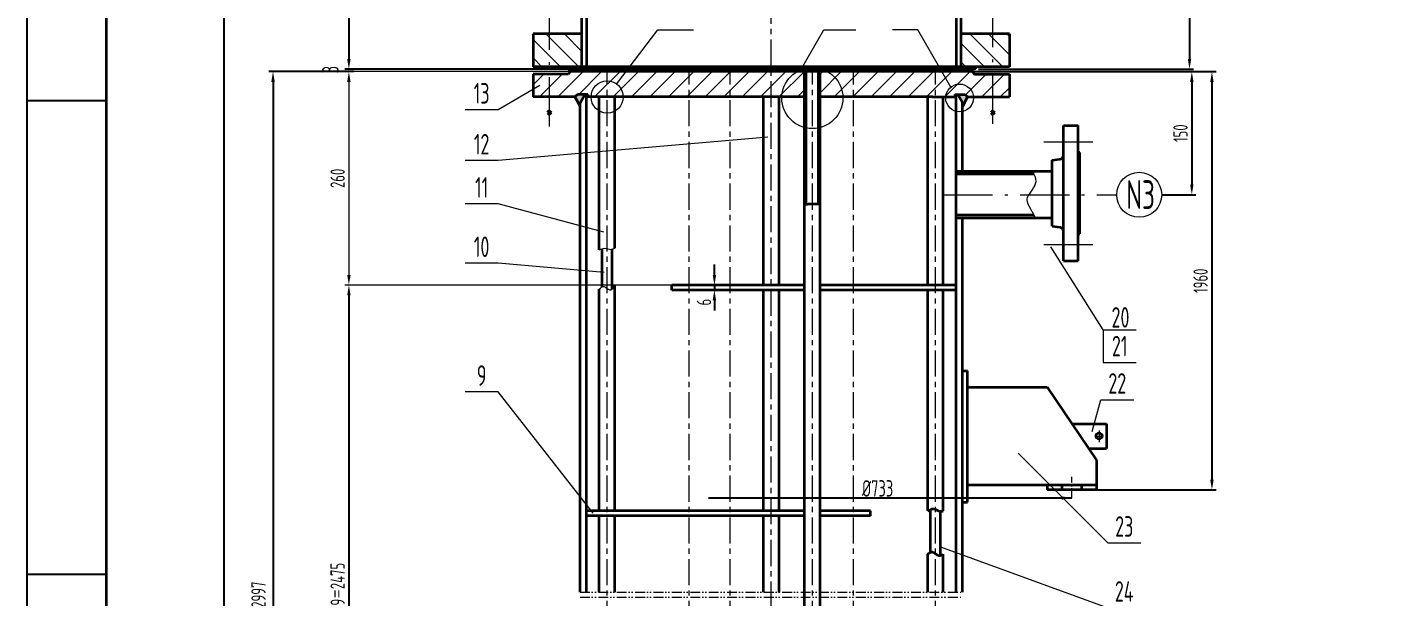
# Model space of a CAD drawing. Header units: millimetres. Extents: x -2894 to 367, y -1685 to 2915.
# Drawn here: x -2893 to -1252, y 1160 to 1854 of the extents above; entities that cross this region are included whole.
import ezdxf
from ezdxf.enums import TextEntityAlignment as Align

# ---------------------------------------------------------------- set-up
doc = ezdxf.new("R2010")
doc.units = ezdxf.units.MM
doc.header["$MEASUREMENT"] = 0
doc.header["$PDMODE"] = 3
doc.header["$PDSIZE"] = 5
for name, pattern in [('ACAD_ISO04W100', [30, 24, -3, 0, -3]), ('ACAD_ISO05W100', [33, 24, -3, 0, -3, 0, -3]), ('ACAD_ISO10W100', [18.7, 12, -3, 0.7, -3]), ('ACAD_ISO12W100', [22.4, 12, -3, 0.7, -3, 0.7, -3]), ('CENTER', [50.8, 31.75, -6.35, 6.35, -6.35]), ('CENTER2', [28.575, 19.05, -3.175, 3.175, -3.175])]:
    doc.linetypes.add(name, pattern=pattern)
doc.layers.get('Defpoints').update_dxf_attribs({"linetype": 'CONTINUOUS'})
doc.layers.add('4', color=3, linetype='CONTINUOUS')
for name, color, linetype, lineweight in [('中心线', 1, 'ACAD_ISO04W100', 18), ('双点划线', 5, 'ACAD_ISO05W100', 18), ('标注', 7, 'CONTINUOUS', 18), ('粗实线', 4, 'CONTINUOUS', 70), ('细实线', 7, 'CONTINUOUS', 18)]:
    doc.layers.add(name, color=color, linetype=linetype, lineweight=lineweight)
doc.styles.add('HGCAD', font='gbenor.shx', dxfattribs={"width": 0.75, "bigfont": 'gbcbig.shx'})
doc.dimstyles.new('HGCAD', dxfattribs={"dimscale": 5, "dimtxt": 3.5, "dimasz": 2.5, "dimexe": 1, "dimexo": 1, "dimgap": 1, "dimtad": 1, "dimdec": 0, "dimdsep": 46, "dimtxsty": 'HGCAD', "dimcen": 0, "dimadec": 0, "dimazin": 0, "dimtfac": 1, "dimtdec": 0, "dimtix": 1, "dimtmove": 2, "dimatfit": 0, "dimfxl": 0, "dimtolj": 1, "dimarcsym": 0})
doc.dimstyles.new('HGCAD$0', dxfattribs={"dimscale": 5, "dimtxt": 3.5, "dimasz": 2.5, "dimexe": 1, "dimexo": 1, "dimgap": 1, "dimtad": 1, "dimdec": 0, "dimdsep": 46, "dimtxsty": 'HGCAD', "dimcen": 0, "dimadec": 0, "dimazin": 0, "dimtfac": 1, "dimtdec": 0, "dimtix": 1, "dimtmove": 2, "dimatfit": 0, "dimfxl": 0, "dimtolj": 1, "dimarcsym": 0})

# ---------------------------------------------------------------- blocks, each defined once
blk = doc.blocks.new('*D7')
at = {"layer": 'Defpoints', "color": 0, "linetype": 'ByBlock'}
for p in [(-2038.9, 2263.3), (-2653.2, -20.4), (-1986.5, -20.4)]:
    blk.add_point(p, dxfattribs=at)
at = {"layer": '标注', "color": 0, "linetype": 'ByBlock', "lineweight": -2}
for p, q in [((-2043.9, 2263.3), (-2658.2, 2263.3)), ((-2653.2, 2250.8), (-2653.2, -7.9)), ((-1991.5, -20.4), (-2658.2, -20.4))]:
    blk.add_line(p, q, dxfattribs=at)
at = {"layer": '标注', "color": 0, "linetype": 'ByBlock'}
for points in [[(-2655.3, 2250.8), (-2651.1, 2250.8), (-2653.2, 2263.3)], [(-2655.3, -7.9), (-2651.1, -7.9), (-2653.2, -20.4)]]:
    blk.add_solid(points, dxfattribs=at)
at = {"layer": '标注', "color": 0, "linetype": 'ByBlock', "insert": (-2666.9, 1121.4), "char_height": 17.5, "attachment_point": 5, "rotation": 90, "style": 'HGCAD'}
blk.add_mtext('\\A1;~4011', dxfattribs=at)
blk = doc.blocks.new('*D6')
at = {"layer": 'Defpoints', "color": 0, "linetype": 'ByBlock'}
for p in [(-2489.7, 1799.9), (-2593.3, 520.1), (-2471.6, 520.1)]:
    blk.add_point(p, dxfattribs=at)
at = {"layer": '标注', "color": 0, "linetype": 'ByBlock', "lineweight": -2}
for p, q in [((-2494.7, 1799.9), (-2598.3, 1799.9)), ((-2593.3, 1787.4), (-2593.3, 532.6)), ((-2476.6, 520.1), (-2598.3, 520.1))]:
    blk.add_line(p, q, dxfattribs=at)
at = {"layer": '标注', "color": 0, "linetype": 'ByBlock'}
for points in [[(-2595.4, 1787.4), (-2591.2, 1787.4), (-2593.3, 1799.9)], [(-2595.4, 532.6), (-2591.2, 532.6), (-2593.3, 520.1)]]:
    blk.add_solid(points, dxfattribs=at)
at = {"layer": '标注', "color": 0, "linetype": 'ByBlock', "insert": (-2611, 1162.9), "char_height": 17.5, "attachment_point": 5, "rotation": 90, "style": 'HGCAD'}
blk.add_mtext('\\A1;2997', dxfattribs=at)
blk = doc.blocks.new('*D8')
at = {"layer": 'Defpoints', "color": 0, "linetype": 'ByBlock'}
for p in [(-2500.9, 1539.9), (-2500.9, 780.1), (-1917.8, 780.1)]:
    blk.add_point(p, dxfattribs=at)
at = {"layer": '标注', "color": 0, "linetype": 'ByBlock', "lineweight": -2}
for p, q in [((-2500.9, 1527.4), (-2500.9, 792.6)), ((-1922.8, 780.1), (-2505.9, 780.1))]:
    blk.add_line(p, q, dxfattribs=at)
at = {"layer": '标注', "color": 0, "linetype": 'ByBlock'}
for points in [[(-2503, 1527.4), (-2498.8, 1527.4), (-2500.9, 1539.9)], [(-2503, 792.6), (-2498.8, 792.6), (-2500.9, 780.1)]]:
    blk.add_solid(points, dxfattribs=at)
at = {"layer": '标注', "color": 0, "linetype": 'ByBlock', "insert": (-2514.6, 1160), "char_height": 17.5, "attachment_point": 5, "rotation": 90, "style": 'HGCAD'}
blk.add_mtext('\\A1;275×9＝2475', dxfattribs=at)
blk = doc.blocks.new('*D17')
at = {"layer": 'Defpoints', "color": 0, "linetype": 'ByBlock'}
for p in [(-1486.4, 1799.9), (-1598.8, 1290.6), (-1449.7, 1290.6)]:
    blk.add_point(p, dxfattribs=at)
at = {"layer": '标注', "color": 0, "linetype": 'ByBlock', "lineweight": -2}
for p, q in [((-1481.4, 1799.9), (-1444.7, 1799.9)), ((-1449.7, 1787.4), (-1449.7, 1303.1)), ((-1593.8, 1290.6), (-1444.7, 1290.6))]:
    blk.add_line(p, q, dxfattribs=at)
at = {"layer": '标注', "color": 0, "linetype": 'ByBlock'}
for points in [[(-1451.8, 1787.4), (-1447.6, 1787.4), (-1449.7, 1799.9)], [(-1451.8, 1303.1), (-1447.6, 1303.1), (-1449.7, 1290.6)]]:
    blk.add_solid(points, dxfattribs=at)
at = {"layer": '标注', "color": 0, "linetype": 'ByBlock', "insert": (-1463.5, 1545.2), "char_height": 17.5, "attachment_point": 5, "rotation": 90, "style": 'HGCAD'}
blk.add_mtext('\\A1;1960', dxfattribs=at)
blk = doc.blocks.new('*D18')
at = {"layer": 'Defpoints', "color": 0, "linetype": 'ByBlock'}
for p in [(-1783.6, 1799.9), (-1515.9, 1649.9), (-1474.2, 1649.9)]:
    blk.add_point(p, dxfattribs=at)
at = {"layer": '标注', "color": 0, "linetype": 'ByBlock', "lineweight": -2}
for p, q in [((-1778.6, 1799.9), (-1469.2, 1799.9)), ((-1474.2, 1787.4), (-1474.2, 1662.4)), ((-1510.9, 1649.9), (-1469.2, 1649.9))]:
    blk.add_line(p, q, dxfattribs=at)
at = {"layer": '标注', "color": 0, "linetype": 'ByBlock'}
for points in [[(-1476.3, 1787.4), (-1472.1, 1787.4), (-1474.2, 1799.9)], [(-1476.3, 1662.4), (-1472.1, 1662.4), (-1474.2, 1649.9)]]:
    blk.add_solid(points, dxfattribs=at)
at = {"layer": '标注', "color": 0, "linetype": 'ByBlock', "insert": (-1488, 1724.9), "char_height": 17.5, "attachment_point": 5, "rotation": 90, "style": 'HGCAD'}
blk.add_mtext('\\A1;150', dxfattribs=at)
blk = doc.blocks.new('*D19')
at = {"layer": 'Defpoints', "color": 0, "linetype": 'ByBlock'}
for p in [(-2154.2, 2122.9), (-2500.9, 1802.9), (-2167.3, 1802.9)]:
    blk.add_point(p, dxfattribs=at)
at = {"layer": '标注', "color": 0, "linetype": 'ByBlock', "lineweight": -2}
for p, q in [((-2159.2, 2122.9), (-2505.9, 2122.9)), ((-2500.9, 2110.4), (-2500.9, 1815.4)), ((-2172.3, 1802.9), (-2505.9, 1802.9))]:
    blk.add_line(p, q, dxfattribs=at)
at = {"layer": '标注', "color": 0, "linetype": 'ByBlock'}
for points in [[(-2503, 2110.4), (-2498.8, 2110.4), (-2500.9, 2122.9)], [(-2503, 1815.4), (-2498.8, 1815.4), (-2500.9, 1802.9)]]:
    blk.add_solid(points, dxfattribs=at)
at = {"layer": '标注', "color": 0, "linetype": 'ByBlock', "insert": (-2514.6, 1962.9), "char_height": 17.5, "attachment_point": 5, "rotation": 90, "style": 'HGCAD'}
blk.add_mtext('\\A1;320', dxfattribs=at)
blk = doc.blocks.new('*D50')
at = {"layer": 'Defpoints', "color": 0}
for p in [(-2055.7, 1539.9), (-2055.7, 1533.9), (-2055.7, 1533.9)]:
    blk.add_point(p, dxfattribs=at)
at = {"layer": '标注', "color": 0, "lineweight": -2}
for p, q in [((-2055.7, 1552.4), (-2055.7, 1564.9)), ((-2055.7, 1539.9), (-2055.7, 1533.9)), ((-2055.7, 1521.4), (-2055.7, 1508.9))]:
    blk.add_line(p, q, dxfattribs=at)
at = {"layer": '标注', "color": 0}
for points in [[(-2057.8, 1552.4), (-2053.6, 1552.4), (-2055.7, 1539.9)], [(-2057.8, 1521.4), (-2053.6, 1521.4), (-2055.7, 1533.9)]]:
    blk.add_solid(points, dxfattribs=at)
at = {"layer": '标注', "color": 0, "insert": (-2068.4, 1519.2), "char_height": 17.5, "attachment_point": 5, "rotation": 90, "style": 'HGCAD'}
blk.add_mtext('\\A1;6', dxfattribs=at)
blk = doc.blocks.new('*D52')
at = {"layer": 'Defpoints', "color": 0}
for p in [(-1597.4, 1982.9), (-1738.9, 1802.9), (-1477, 1802.9)]:
    blk.add_point(p, dxfattribs=at)
at = {"layer": '标注', "color": 0, "lineweight": -2}
for p, q in [((-1592.4, 1982.9), (-1472, 1982.9)), ((-1477, 1970.4), (-1477, 1815.4)), ((-1733.9, 1802.9), (-1472, 1802.9))]:
    blk.add_line(p, q, dxfattribs=at)
at = {"layer": '标注', "color": 0}
for points in [[(-1479.1, 1970.4), (-1474.9, 1970.4), (-1477, 1982.9)], [(-1479.1, 1815.4), (-1474.9, 1815.4), (-1477, 1802.9)]]:
    blk.add_solid(points, dxfattribs=at)
at = {"layer": '标注', "color": 0, "insert": (-1490.8, 1892.9), "char_height": 17.5, "attachment_point": 5, "rotation": 90, "style": 'HGCAD'}
blk.add_mtext('\\A1;180', dxfattribs=at)

msp = doc.modelspace()

# ---------------------------------------------------------------- hatches: boundary and pattern name
at = {"layer": '中心线', "linetype": 'ByBlock', "lineweight": 35, "ltscale": 5}
h = msp.add_hatch(dxfattribs=at)
h.set_pattern_fill('ANSI31', color=0, scale=2, style=0)
h.set_pattern_definition([(45, (130.8855, -1511.2105), (-4.490128, 4.490128), [])])
h.paths.add_polyline_path([(-2211.4, 1805.9), (-2236.9, 1805.9), (-2233.9, 1802.9), (-2230.9, 1802.9), (-2211.4, 1802.9)])
h.paths.add_polyline_path([(-1735.9, 1805.9), (-1761.4, 1805.9), (-1761.4, 1802.9), (-1741.9, 1802.9), (-1738.9, 1802.9)])
h = msp.add_hatch(color=0, dxfattribs=at)
h.paths.add_polyline_path([(-2213.4, 1772), (-2222.4, 1772), (-2225.5, 1769), (-2219.4, 1757.6), (-2219.4, 1761.7)])
h.paths.add_polyline_path([(-1747.4, 1769), (-1750.4, 1772), (-1759.4, 1772), (-1753.4, 1761.7), (-1753.4, 1757.6)])
at = {"layer": '细实线', "linetype": 'ByBlock', "ltscale": 5}
h = msp.add_hatch(dxfattribs=at)
h.set_pattern_fill('ANSI31', color=0, scale=5, angle=90, style=0)
h.set_pattern_definition([(135, (130.885, -1511.21), (-11.22532, -11.22532), [])])
h.paths.add_polyline_path([(-2276.4, 1845.9), (-2276.4, 1805.9), (-2217.4, 1805.9), (-2217.4, 1845.9)])
h.paths.add_polyline_path([(-1696.4, 1805.9), (-1696.4, 1845.9), (-1755.4, 1845.9), (-1755.4, 1805.9)])
h = msp.add_hatch(dxfattribs=at)
h.set_pattern_fill('ANSI31', color=0, scale=5, style=0)
h.set_pattern_definition([(45, (130.885, -1511.21), (-11.22532, 11.22532), [])])
h.paths.add_polyline_path([(-2225.5, 1769), (-2222.4, 1772), (-2209.9, 1772), (-2209.9, 1769), (-2186.4, 1769), (-2186.4, 1799.9), (-2230.9, 1799.9), (-2233.9, 1796.9), (-2276.4, 1796.9), (-2276.4, 1769)])
h.paths.add_polyline_path([(-2086.4, 1769), (-2086.4, 1799.9), (-2186.4, 1799.9), (-2186.4, 1769)])
h.paths.add_polyline_path([(-2036.4, 1769), (-2036.4, 1799.9), (-2086.4, 1799.9), (-2086.4, 1769)])
h.paths.add_polyline_path([(-1986.4, 1799.9), (-2036.4, 1799.9), (-2036.4, 1769), (-1986.4, 1769)])
h.paths.add_polyline_path([(-1945.9, 1799.9), (-1986.4, 1799.9), (-1986.4, 1769), (-1945.9, 1769)])
h.paths.add_polyline_path([(-1886.4, 1799.9), (-1926.9, 1799.9), (-1926.9, 1769), (-1886.4, 1769)])
h.paths.add_polyline_path([(-1790.1, 1769), (-1786.4, 1769), (-1786.4, 1799.9), (-1886.4, 1799.9), (-1886.4, 1769)])
h.paths.add_polyline_path([(-1750.4, 1772), (-1747.4, 1769), (-1696.4, 1769), (-1696.4, 1796.9), (-1739, 1796.9), (-1741.9, 1799.9), (-1786.4, 1799.9), (-1786.4, 1769), (-1762.9, 1769), (-1762.9, 1772)])

# ---------------------------------------------------------------- linework, layer by layer
at = {"layer": '4'}
for p, q in [((-2893, 2913.9), (-2893, -1684.5)), ((-2893, 1764.6), (-2796.3, 1764.6)), ((-2893, 1187.8), (-2796.3, 1187.8))]:
    msp.add_line(p, q, dxfattribs=at)
at = {"layer": '4', "const_width": 3.1}
msp.add_lwpolyline([(327.4, -1645.8), (327.4, 2875.2), (-2796.3, 2875.2), (-2796.3, -1645.8), (-369.3, -1645.8)], close=True, dxfattribs=at)
at = {"layer": '中心线', "color": 1, "linetype": 'CENTER'}
for p, q in [((-1986.4, -72.2), (-1986.4, 2313.7)), ((-2186.4, 514.1), (-2186.4, 1805.9)), ((-2086.4, 514.1), (-2086.4, 1805.9)), ((-2036.4, 514.1), (-2036.4, 1805.9)), ((-1936.4, 514.1), (-1936.4, 1805.9)), ((-1886.4, 514.1), (-1886.4, 1805.9)), ((-1786.4, 514.1), (-1786.4, 1805.9))]:
    msp.add_line(p, q, dxfattribs=at)
at = {"layer": '中心线', "color": 1, "linetype": 'ACAD_ISO10W100', "ltscale": 5}
for p, q in [((-2256.4, 1733), (-2256.4, 1874.4)), ((-1716.4, 1736.3), (-1716.4, 1873.7)), ((-1654.6, 1714.3), (-1586.6, 1714.3)), ((-1776.9, 1649.9), (-1565.7, 1649.9)), ((-1654.6, 1589.3), (-1586.6, 1589.3))]:
    msp.add_line(p, q, dxfattribs=at)
at = {"layer": '中心线', "color": 0, "linetype": 'ByBlock', "ltscale": 5}
for p, q in [((-2174.8, 1784.7), (-2124.8, 1850.7)), ((-2124.8, 1850.7), (-2081, 1850.7)), ((-1950.3, 1802.2), (-1922.3, 1850.7)), ((-1922.3, 1850.7), (-1883.4, 1850.7)), ((-1807.8, 1850.7), (-1838.8, 1850.7)), ((-1767.6, 1781.1), (-1807.8, 1850.7)), ((-2268.4, 1782.9), (-2319.2, 1753.5)), ((-1990.5, 1720.2), (-2319.2, 1691.5)), ((-2190.2, 1604.3), (-2319.2, 1638.9)), ((-2190, 1555.3), (-2319.2, 1566.6)), ((-1582.1, 1485.6), (-1582.1, 1445.6)), ((-1595.4, 1361.6), (-1585, 1400.2)), ((-1685.8, 1335.3), (-1576.5, 1226)), ((-1780.4, 1221.1), (-1576.5, 1146.9))]:
    msp.add_line(p, q, dxfattribs=at)
at = {"layer": '中心线', "color": 4, "linetype": 'ByBlock', "ltscale": 5}
for p, q in [((-2319.2, 1753.5), (-2359.2, 1753.5)), ((-2319.2, 1691.5), (-2359.2, 1691.5)), ((-2319.2, 1638.9), (-2359.2, 1638.9)), ((-2319.2, 1566.6), (-2359.2, 1566.6)), ((-1582.1, 1485.6), (-1542.1, 1485.6)), ((-1582.1, 1445.6), (-1542.1, 1445.6)), ((-2319.2, 1409.8), (-2359.2, 1409.8)), ((-1585, 1400.2), (-1545, 1400.2)), ((-1576.5, 1226), (-1536.5, 1226))]:
    msp.add_line(p, q, dxfattribs=at)
at = {"layer": '中心线', "color": 7, "linetype": 'ByBlock', "lineweight": 35, "ltscale": 5}
for p, q in [((-2254.2, 1747.5), (-2258.8, 1752.2)), ((-2258.7, 1747.5), (-2254.1, 1752.2)), ((-1714.2, 1747.5), (-1718.8, 1752.2)), ((-1718.7, 1747.5), (-1714.1, 1752.2))]:
    msp.add_line(p, q, dxfattribs=at)
at = {"layer": '中心线', "color": 0, "linetype": 'ByBlock', "lineweight": 35, "ltscale": 5}
for p, q in [((-1620.2, 1371.1), (-1578, 1371.1)), ((-1578, 1371.1), (-1578, 1341.1)), ((-1599.9, 1341.1), (-1578, 1341.1))]:
    msp.add_line(p, q, dxfattribs=at)
at = {"layer": '中心线', "linetype": 'CENTER2', "ltscale": 5}
for p, q in [((-1587.2, 1362.7), (-1587.2, 1348.5)), ((-1592.2, 1356.1), (-1582, 1356.1))]:
    msp.add_line(p, q, dxfattribs=at)
at = {"layer": '中心线', "color": 1, "linetype": 'ACAD_ISO10W100'}
msp.add_line((-1620.2, 1280.6), (-1620.2, 1306.6), dxfattribs=at)
at = {"layer": '中心线', "color": 0, "linetype": 'ByBlock', "ltscale": 5}
for centre, radius in [((-1936.4, 1767.7), 37.2), ((-2186.4, 1769), 19.6), ((-1757.1, 1767.9), 16.9), ((-1538.3, 1649.9), 27.4)]:
    msp.add_circle(centre, radius, dxfattribs=at)
at = {"layer": '中心线', "color": 0, "linetype": 'ByBlock', "lineweight": 35, "ltscale": 5}
msp.add_circle((-1587.1, 1356.1), 3.71, dxfattribs=at)
for points in [[(-1945.9, 1638.3), (-1939.7, 1638.9), (-1933, 1638.9), (-1926.9, 1638.9)], [(-1795.9, 1264.9), (-1788.7, 1267.4), (-1781.6, 1264.7), (-1776.9, 1264.9)], [(-1795.9, 1212.4), (-1790.5, 1215), (-1782.4, 1210.5), (-1776.9, 1212.4)]]:
    msp.add_spline(points, degree=3, dxfattribs=at)
at = {"layer": '双点划线', "color": 0, "linetype": 'ByBlock'}
for p, q in [((-1582.1, 1485.6), (-1645.8, 1586.4)), ((-2203.3, 1262.3), (-2319.2, 1409.8))]:
    msp.add_line(p, q, dxfattribs=at)
at = {"layer": '双点划线', "color": 1, "linetype": 'ACAD_ISO12W100'}
for p, q in [((-2219.4, 1166), (-1753.4, 1166)), ((-2219.4, 1160), (-1753.4, 1160))]:
    msp.add_line(p, q, dxfattribs=at)
at = {"layer": '标注', "color": 0, "linetype": 'ByBlock', "ltscale": 5}
for p, q in [((-2213.4, 1799.9), (-2505.9, 1799.9)), ((-2500.9, 1787.4), (-2500.9, 1552.4)), ((-1945.9, 1539.9), (-2505.9, 1539.9)), ((-1909.8, 1539.9), (-1926.9, 1539.9))]:
    msp.add_line(p, q, dxfattribs=at)
for points in [[(-2503, 1787.4), (-2498.8, 1787.4), (-2500.9, 1799.9)], [(-2503, 1552.4), (-2498.8, 1552.4), (-2500.9, 1539.9)]]:
    msp.add_solid(points, dxfattribs=at)
at = {"layer": '粗实线', "color": 0, "linetype": 'ByBlock', "lineweight": 35}
for p, q in [((-2217.4, 2122.9), (-2217.4, 1805.9)), ((-2211.4, 2122.9), (-2211.4, 1805.9)), ((-1761.4, 1928.9), (-1761.4, 1802.9)), ((-1755.4, 1928.9), (-1755.4, 1805.9)), ((-2211.4, 1802.9), (-2211.4, 1805.9)), ((-1761.4, 1802.9), (-1986.4, 1802.9)), ((-1761.4, 1802.9), (-1761.4, 1804.4)), ((-2219.4, 1166), (-2219.4, 1761.7)), ((-2211.4, 1166), (-2211.4, 1772)), ((-2209.9, 1772), (-2209.9, 1769)), ((-2195.9, 1582.7), (-2195.9, 1769)), ((-2176.9, 1585), (-2176.9, 1769)), ((-1995.9, 1582.7), (-1995.9, 1769)), ((-1976.9, 1585), (-1976.9, 1769)), ((-1795.9, 1539.9), (-1795.9, 1769)), ((-1776.9, 1539.9), (-1776.9, 1769)), ((-1762.9, 1772), (-1762.9, 1769)), ((-1761.4, 1166), (-1761.4, 1772)), ((-1753.4, 1678.4), (-1753.4, 1761.7)), ((-1760.7, 1678.4), (-1761.4, 1677.7)), ((-1761.4, 1622.1), (-1761.4, 1677.7)), ((-1666.4, 1674.9), (-1761.2, 1674.9)), ((-1644.5, 1678.4), (-1760.7, 1678.4)), ((-1666.3, 1624.9), (-1761.4, 1624.9)), ((-1761.4, 1622.1), (-1760.7, 1621.4)), ((-1644.5, 1621.4), (-1760.7, 1621.4)), ((-1753.4, 1166), (-1753.4, 1621.4)), ((-1995.9, 1539.9), (-1995.9, 1582.7)), ((-1976.9, 1539.9), (-1976.9, 1585)), ((-2195.9, 1264.9), (-2195.9, 1534.8)), ((-2176.9, 1264.9), (-2176.9, 1539.1)), ((-1945.9, 1539.9), (-2107.4, 1539.9)), ((-1945.9, 1533.9), (-2107.4, 1533.9)), ((-1995.9, 1264.9), (-1995.9, 1533.9)), ((-1976.9, 1264.9), (-1976.9, 1533.9)), ((-1761.4, 1539.9), (-1926.9, 1539.9)), ((-1761.4, 1533.9), (-1926.9, 1533.9)), ((-1795.9, 1264.9), (-1795.9, 1533.9)), ((-1776.9, 1264.9), (-1776.9, 1533.9)), ((-1753.4, 1166), (-1753.4, 1533.9)), ((-1753.4, 1435.6), (-1747.4, 1435.6)), ((-1747.4, 1275.6), (-1747.4, 1435.6)), ((-1747.4, 1415.6), (-1650.2, 1415.6)), ((-1650.2, 1415.6), (-1590.2, 1326.6)), ((-1590.2, 1326.6), (-1590.2, 1290.6)), ((-1747.4, 1296.6), (-1590.2, 1296.6)), ((-1650.2, 1296.6), (-1650.2, 1290.6)), ((-1632.2, 1290.6), (-1632.2, 1296.6)), ((-1608.2, 1290.6), (-1608.2, 1296.6)), ((-1590.2, 1290.6), (-1650.2, 1290.6)), ((-1945.9, 1264.9), (-2211.4, 1264.9)), ((-1865.4, 1264.9), (-1926.9, 1264.9)), ((-1753.4, 1275.6), (-1747.4, 1275.6)), ((-1945.9, 1258.9), (-2211.4, 1258.9)), ((-2195.9, 1166), (-2195.9, 1258.9)), ((-2176.9, 1166), (-2176.9, 1258.9)), ((-1995.9, 1166), (-1995.9, 1258.9)), ((-1976.9, 1166), (-1976.9, 1258.9)), ((-1865.4, 1258.9), (-1926.9, 1258.9)), ((-1795.9, 1166), (-1795.9, 1212.4)), ((-1776.9, 1166), (-1776.9, 1212.4))]:
    msp.add_line(p, q, dxfattribs=at)
at = {"layer": '粗实线', "color": 0, "linetype": 'ByBlock', "lineweight": 35, "ltscale": 5}
for p, q in [((-2276.4, 1845.9), (-2276.4, 1805.9)), ((-2217.4, 1845.9), (-2276.4, 1845.9)), ((-1696.4, 1845.9), (-1755.4, 1845.9)), ((-1696.4, 1845.9), (-1696.4, 1805.9)), ((-1696.4, 1845.9), (-1696.4, 1805.9)), ((-1696.4, 1805.9), (-2276.4, 1805.9)), ((-2233.9, 1802.9), (-2236.9, 1805.9)), ((-1738.9, 1802.9), (-1735.9, 1805.9)), ((-2276.4, 1796.9), (-2276.4, 1769)), ((-2233.9, 1796.9), (-2276.4, 1796.9)), ((-2233.9, 1802.9), (-2230.9, 1802.9)), ((-2230.9, 1799.9), (-2233.9, 1796.9)), ((-1741.9, 1802.9), (-2230.9, 1802.9)), ((-2230.9, 1799.9), (-2230.9, 1802.9)), ((-1741.9, 1799.9), (-2230.9, 1799.9)), ((-2212.9, 1799.9), (-2212.9, 1802.9)), ((-1759.9, 1799.9), (-1759.9, 1802.9)), ((-1738.9, 1802.9), (-1741.9, 1802.9)), ((-1741.9, 1802.9), (-1741.9, 1799.9)), ((-1741.9, 1799.9), (-1739, 1796.9)), ((-1739, 1796.9), (-1696.4, 1796.9)), ((-1696.4, 1796.9), (-1696.4, 1769)), ((-1696.4, 1796.9), (-1696.4, 1769)), ((-2225.5, 1769), (-2276.4, 1769)), ((-2222.4, 1772), (-2225.5, 1769)), ((-2225.5, 1769), (-2219.4, 1757.6)), ((-2209.9, 1772), (-2222.4, 1772)), ((-2219.4, 1761.7), (-2213.4, 1772)), ((-1945.9, 1769), (-2211.4, 1769)), ((-1790.1, 1769), (-1926.9, 1769)), ((-1790.1, 1769), (-1761.4, 1769)), ((-1762.9, 1772), (-1750.4, 1772)), ((-1753.4, 1761.7), (-1759.4, 1772)), ((-1747.4, 1769), (-1753.4, 1757.6)), ((-1750.4, 1772), (-1747.4, 1769)), ((-1750.4, 1772), (-1747.4, 1769)), ((-1747.4, 1769), (-1696.4, 1769)), ((-1630.5, 1734.3), (-1612.5, 1734.3)), ((-1630.5, 1569.3), (-1630.5, 1734.3)), ((-1612.5, 1569.3), (-1612.5, 1734.3)), ((-1644.5, 1692.1), (-1634.9, 1693.3)), ((-1644.5, 1611.5), (-1644.5, 1692.1)), ((-1610.5, 1701.3), (-1612.5, 1701.3)), ((-1610.5, 1602.3), (-1610.5, 1701.3)), ((-1644.5, 1611.5), (-1634.9, 1610.3)), ((-1612.5, 1602.3), (-1610.5, 1602.3)), ((-1630.5, 1569.3), (-1612.5, 1569.3))]:
    msp.add_line(p, q, dxfattribs=at)
at = {"layer": '粗实线', "color": 0, "lineweight": 35}
for p, q in [((-1945.9, 1533.9), (-1945.9, 1799.9)), ((-1943.9, 1638.5), (-1943.9, 1799.9)), ((-1928.9, 1638.9), (-1928.9, 1799.9)), ((-1926.9, 1533.9), (-1926.9, 1799.9)), ((-2192.4, 1537.7), (-2192.4, 1584.2)), ((-2180.4, 1535.2), (-2180.4, 1583.5)), ((-2107.4, 1533.9), (-2107.4, 1539.9)), ((-1945.9, 1258.9), (-1945.9, 1533.9)), ((-1926.9, 1258.9), (-1926.9, 1533.9)), ((-1865.4, 1258.9), (-1865.4, 1264.9)), ((-1792.4, 1214.6), (-1792.4, 1266.7)), ((-1780.4, 1210.7), (-1780.4, 1264.6)), ((-1945.9, 1055.1), (-1945.9, 1258.9)), ((-1926.9, 1055.1), (-1926.9, 1258.9))]:
    msp.add_line(p, q, dxfattribs=at)
at = {"layer": '粗实线', "color": 0, "linetype": 'ByBlock', "lineweight": 35, "ltscale": 5}
for centre, start, end in [((-1635.5, 1698.2), 277, 0), ((-1635.5, 1605.4), 0, 83)]:
    msp.add_arc(centre, 5, start, end, dxfattribs=at)
at = {"layer": '细实线', "color": 0, "linetype": 'ByBlock', "ltscale": 5}
for p, q in [((-2229, 1802.9), (-2230.9, 1801)), ((-2230.9, 1801.3), (-2229.6, 1799.9)), ((-2229.8, 1802.9), (-2226.8, 1799.9)), ((-2226.2, 1802.9), (-2229.2, 1799.9)), ((-2226.9, 1802.9), (-2223.9, 1799.9)), ((-2223.4, 1802.9), (-2226.4, 1799.9)), ((-2224.1, 1802.9), (-2221.1, 1799.9)), ((-2220.5, 1802.9), (-2223.5, 1799.9)), ((-2221.3, 1802.9), (-2218.3, 1799.9)), ((-2217.7, 1802.9), (-2220.7, 1799.9)), ((-2218.4, 1802.9), (-2215.4, 1799.9)), ((-2214.9, 1802.9), (-2217.9, 1799.9)), ((-2215.6, 1802.9), (-2212.9, 1800.2)), ((-2212.9, 1802), (-2215, 1799.9)), ((-1759.5, 1802.9), (-1759.9, 1802.4)), ((-1759.9, 1802.6), (-1757.2, 1799.9)), ((-1756.7, 1802.9), (-1759.7, 1799.9)), ((-1757.4, 1802.9), (-1754.4, 1799.9)), ((-1753.8, 1802.9), (-1756.8, 1799.9)), ((-1754.6, 1802.9), (-1751.6, 1799.9)), ((-1751, 1802.9), (-1754, 1799.9)), ((-1751.7, 1802.9), (-1748.7, 1799.9)), ((-1748.2, 1802.9), (-1751.2, 1799.9)), ((-1748.9, 1802.9), (-1745.9, 1799.9)), ((-1745.4, 1802.9), (-1748.4, 1799.9)), ((-1746.1, 1802.9), (-1743.1, 1799.9)), ((-1742.5, 1802.9), (-1745.5, 1799.9)), ((-1743.3, 1802.9), (-1741.9, 1801.6)), ((-1741.9, 1800.6), (-1742.7, 1799.9))]:
    msp.add_line(p, q, dxfattribs=at)
msp.add_open_spline([(-1664.4, 1621.4), (-1667.4, 1627), (-1673.3, 1638.7), (-1678.8, 1645.7), (-1659.9, 1663.7), (-1665.8, 1674.4), (-1668.7, 1678.4)], degree=3, knots=[2.261416, 2.261416, 2.261416, 2.261416, 4.150829, 22.473583, 44.708629, 58.242483, 58.242483, 58.242483, 58.242483], dxfattribs=at)
at = {"layer": '细实线', "color": 0, "ltscale": 5}
for points in [[(-2195.9, 1582.7), (-2189.5, 1584.8), (-2181.7, 1583.4), (-2176.9, 1585)], [(-2195.9, 1534.8), (-2190.2, 1538.2), (-2183.6, 1534.1), (-2176.9, 1539.1)]]:
    msp.add_spline(points, degree=3, dxfattribs=at)

# ---------------------------------------------------------------- texts
at = {"layer": '中心线', "color": 3, "linetype": 'ByBlock', "ltscale": 5, "style": 'HGCAD', "width": 0.75}
for s, p in [('13', (-2339.2, 1773.5)), ('12', (-2339.2, 1711.5)), ('11', (-2339.2, 1658.9)), ('10', (-2339.2, 1586.6)), ('20', (-1561.1, 1500.6)), ('21', (-1562.1, 1465.6)), ('9', (-2339.2, 1429.8)), ('22', (-1565, 1420.2)), ('23', (-1556.5, 1246)), ('24', (-1556.5, 1166.9))]:
    msp.add_text(s, height=25, dxfattribs=at).set_placement(p, align=Align.MIDDLE)
at = {"layer": '中心线', "ltscale": 5, "insert": (-1554.1, 1667.6), "char_height": 25, "width": 69.726, "attachment_point": 1, "style": 'HGCAD'}
msp.add_mtext('{\\H1.4x;\\C0;N3}', dxfattribs=at)
at = {"layer": '标注', "color": 0, "linetype": 'ByBlock', "ltscale": 5, "insert": (-2533.4, 1797.8), "char_height": 20, "width": 30.432, "attachment_point": 1, "rotation": 90, "style": 'HGCAD'}
msp.add_mtext('3', dxfattribs=at)
at = {"layer": '标注', "color": 0, "linetype": 'ByBlock', "ltscale": 5, "insert": (-2514.6, 1669.9), "char_height": 17.5, "attachment_point": 5, "rotation": 90, "style": 'HGCAD'}
msp.add_mtext('260', dxfattribs=at)
at = {"layer": '标注', "color": 0, "linetype": 'ByBlock', "ltscale": 5, "insert": (-1875.9, 1302.3), "char_height": 20, "width": 66.661, "attachment_point": 1, "style": 'HGCAD'}
msp.add_mtext('%%C733', dxfattribs=at)

# ---------------------------------------------------------------- dimensions: what is measured, and where the dimension line sits
at = {"layer": '标注', "color": 0, "linetype": 'ByBlock', "ltscale": 5}
for base, p1, p2, text, picture, middle in [((-2653.2, -20.4), (-2038.9, 2263.3), (-1986.5, -20.4), '~4011', '*D7', (-2666.9, 1121.4)), ((-1449.7, 1290.6), (-1486.4, 1799.9), (-1598.8, 1290.6), '1960', '*D17', (-1463.5, 1545.2)), ((-2500.9, 780.1), (-2500.9, 1539.9), (-1917.8, 780.1), '275×9＝2475', '*D8', (-2514.6, 1160))]:
    dim = msp.add_linear_dim(base=base, p1=p1, p2=p2, angle=90, text=text, dimstyle='HGCAD$0', override={"dimscale": 5}, dxfattribs=at)
    dim.commit()
    dim.dimension.update_dxf_attribs({"geometry": picture, "text_midpoint": middle})
for base, p1, p2, picture, middle in [((-2500.9, 1802.9), (-2154.2, 2122.9), (-2167.3, 1802.9), '*D19', (-2514.6, 1962.9)), ((-1474.2, 1649.9), (-1783.6, 1799.9), (-1515.9, 1649.9), '*D18', (-1488, 1724.9))]:
    dim = msp.add_linear_dim(base=base, p1=p1, p2=p2, angle=90, dimstyle='HGCAD$0', override={"dimscale": 5}, dxfattribs=at)
    dim.commit()
    dim.dimension.update_dxf_attribs({"geometry": picture, "text_midpoint": middle})
at = {"layer": '标注'}
dim = msp.add_linear_dim(base=(-1477, 1802.9), p1=(-1597.4, 1982.9), p2=(-1738.9, 1802.9), angle=90, dimstyle='HGCAD$0', override={"dimadec": 1, "dimtdec": 2, "dimatfit": 1}, dxfattribs=at)
dim.commit()
dim.dimension.update_dxf_attribs({"geometry": '*D52', "text_midpoint": (-1490.8, 1892.9)})
at = {"layer": '标注', "color": 0, "linetype": 'ByBlock', "ltscale": 5}
dim = msp.add_linear_dim(base=(-2593.3, 520.1), p1=(-2489.7, 1799.9), p2=(-2471.6, 520.1), angle=90, text='2997', dimstyle='HGCAD$0', override={"dimscale": 5}, dxfattribs=at)
dim.commit()
dim.dimension.update_dxf_attribs({"geometry": '*D6', "text_midpoint": (-2611, 1162.9), "dimtype": 160})
at = {"layer": '标注'}
dim = msp.add_linear_dim(base=(-2055.7, 1533.9), p1=(-2055.7, 1539.9), p2=(-2055.7, 1533.9), angle=90, dimstyle='HGCAD$0', override={"dimadec": 1, "dimtdec": 2, "dimatfit": 1}, dxfattribs=at)
dim.commit()
dim.dimension.update_dxf_attribs({"geometry": '*D50', "text_midpoint": (-2068.4, 1519.2), "dimtype": 160})

# ---------------------------------------------------------------- leaders
at = {"layer": '标注', "color": 0, "linetype": 'ByBlock', "ltscale": 5}
msp.add_leader([(-1620.2, 1280.6), (-2062.7, 1280.6)], dimstyle='HGCAD', override={"dimscale": 5, "dimgap": 1, "dimtad": 0}, dxfattribs=at)

doc.saveas('drawing.dxf')
